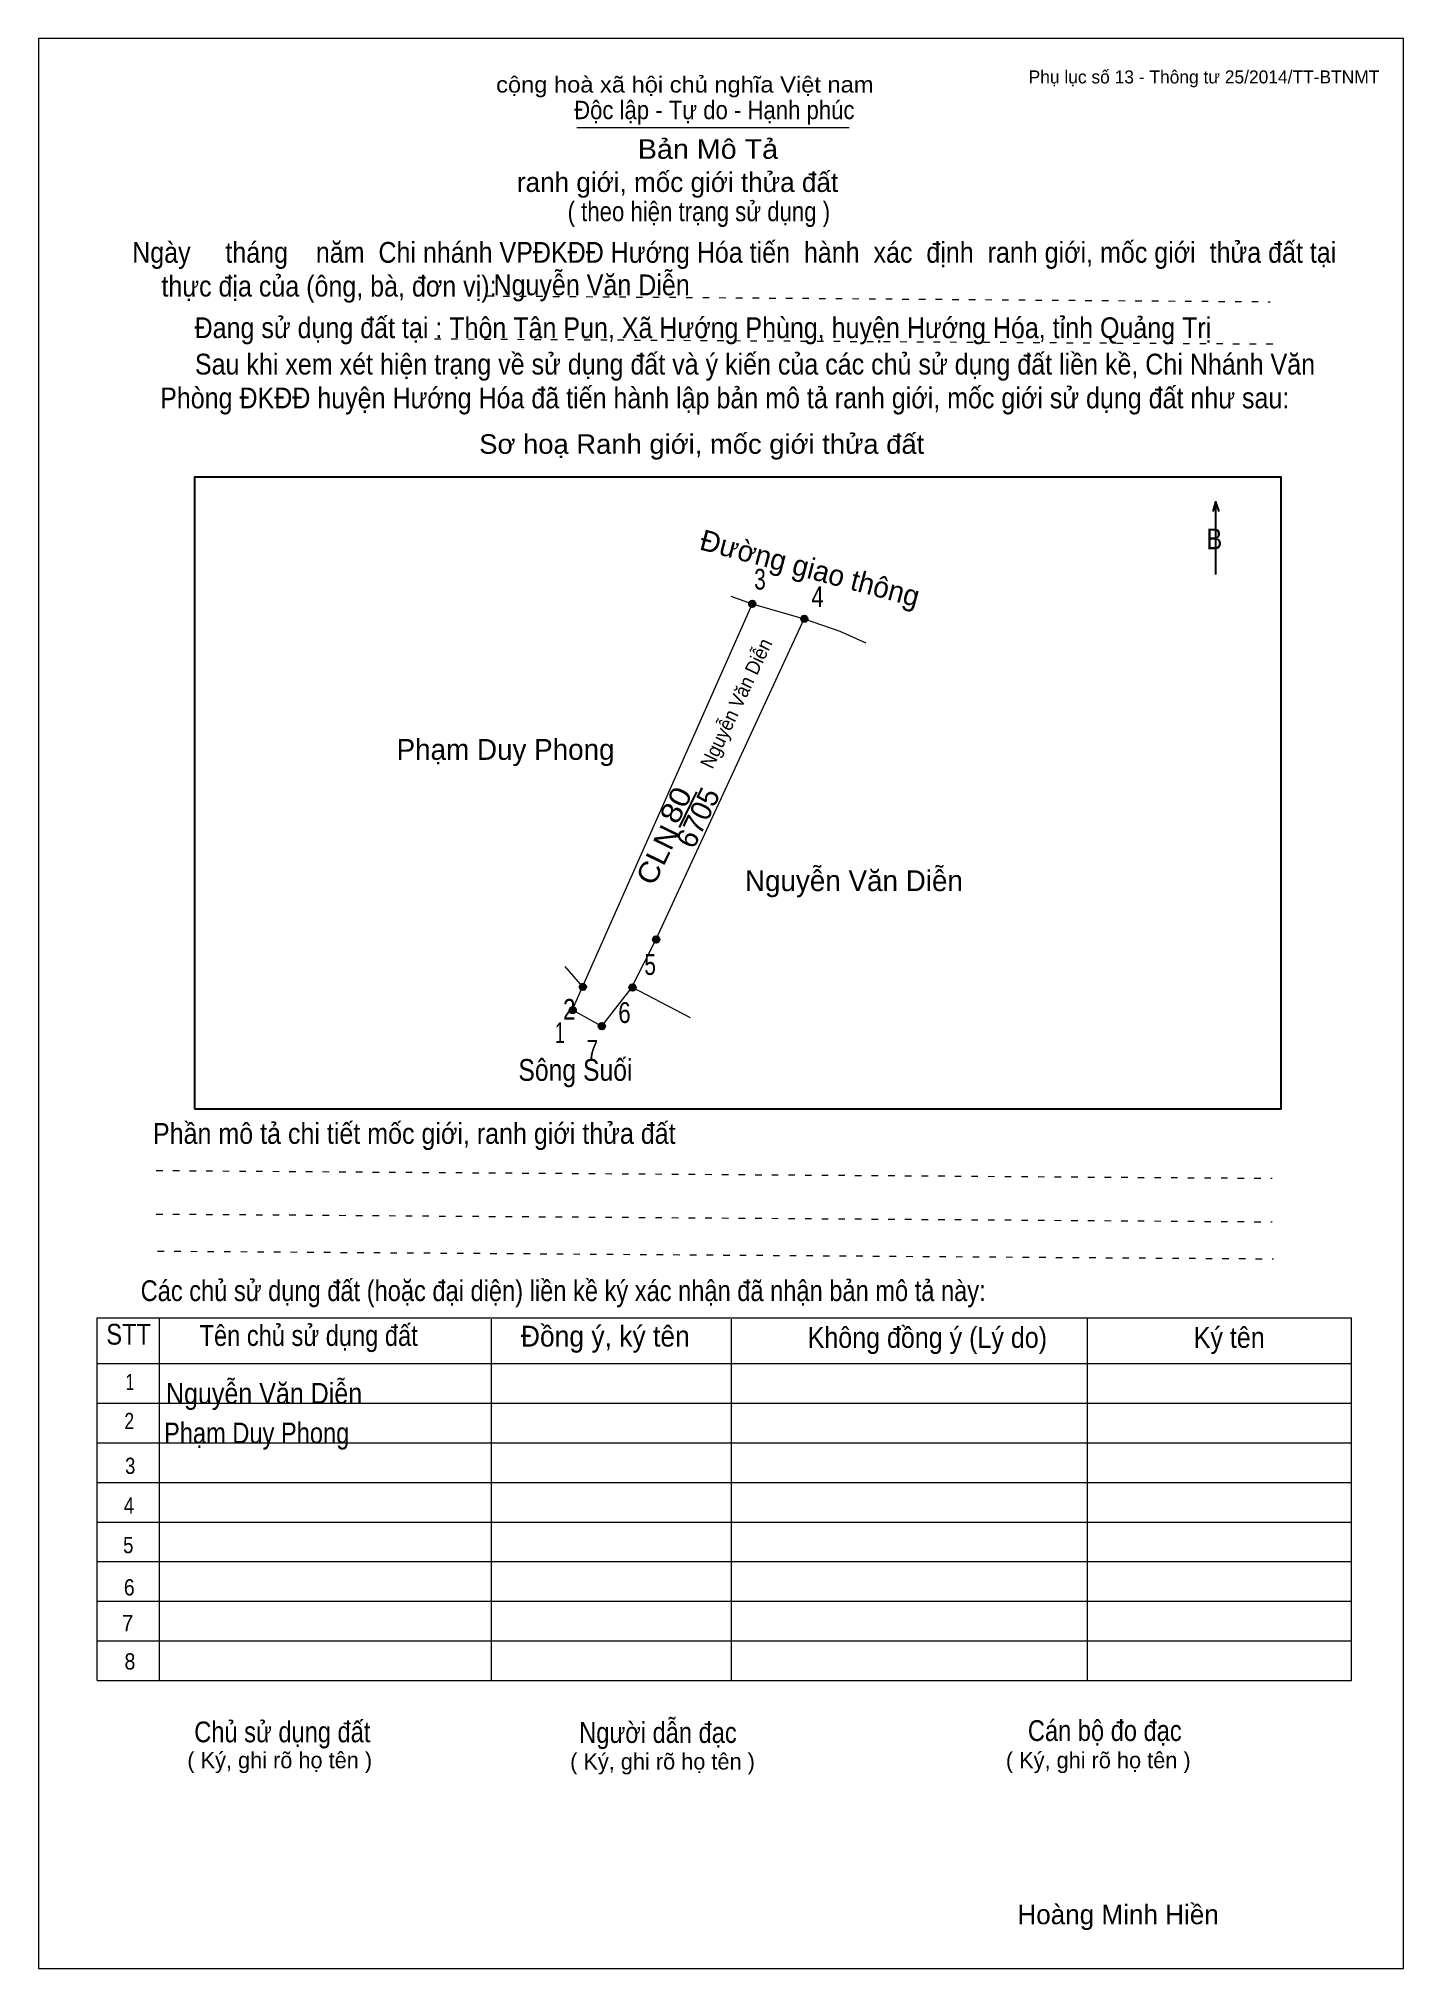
# Model space of a CAD drawing. Header units: centimetres. Extents: x 0 to 21, y 0 to 29.7.
import ezdxf
from ezdxf.enums import TextEntityAlignment as Align

# ---------------------------------------------------------------- set-up
doc = ezdxf.new("R2010")
doc.units = ezdxf.units.CM
doc.header["$LTSCALE"] = 0.13
doc.linetypes.add('DOTTED', pattern=[1.5, 0.3, -1.2])
for name, color, linetype, lineweight in [('1', 7, 'Continuous', 13), ('32', 7, 'Continuous', 25), ('33', 7, 'Continuous', 25), ('6', 7, 'Continuous', 13), ('62', 7, 'Continuous', 13)]:
    doc.layers.add(name, color=color, linetype=linetype, lineweight=lineweight)
for name, color, linetype in [('2', 7, 'Continuous'), ('34', 7, 'Continuous'), ('63', 7, 'Continuous')]:
    doc.layers.add(name, color=color, linetype=linetype)

msp = doc.modelspace()

# ---------------------------------------------------------------- hatches: boundary and pattern name
at = {"layer": '32'}
for points in [[(11.0313, 21, 1), (10.9313, 21, 1)], [(11.8319, 20.7718, 1), (11.7319, 20.7718, 1)], [(9.5524, 15.8353, 1), (9.4524, 15.8353, 1)], [(8.4254, 15.1042, 1), (8.3254, 15.1042, 1)], [(9.1872, 15.0955, 1), (9.0872, 15.0955, 1)], [(8.2684, 14.7494, 1), (8.1684, 14.7494, 1)], [(8.7164, 14.5, 1), (8.6164, 14.5, 1)]]:
    msp.add_hatch(color=256, dxfattribs=at).paths.add_polyline_path(points)

# ---------------------------------------------------------------- linework, layer by layer
at = {"layer": '1'}
msp.add_lwpolyline([(21, 0), (21, 29.7), (0, 29.7), (0, 0)], close=True, dxfattribs=at)
at = {"layer": '32'}
for centre in [(10.9813, 21), (11.7819, 20.7718), (9.5024, 15.8353), (8.3754, 15.1042), (9.1372, 15.0955), (8.2184, 14.7494), (8.6664, 14.5)]:
    msp.add_circle(centre, 0.05, dxfattribs=at)
at = {"layer": '33'}
msp.add_line((9.86, 17.56), (10.13, 18.11), dxfattribs=at)
at = {"layer": '6'}
for p, q in [((10.98, 21), (11.78, 20.77)), ((8.37, 15.11), (8.21, 14.75)), ((10.03, 14.63), (9.13, 15.1))]:
    msp.add_line(p, q, dxfattribs=at)
for points in [[(10.65, 21.12), (10.98, 21), (8.37, 15.11), (8.1, 15.42)], [(9.13, 15.1), (9.5, 15.84), (11.78, 20.77)], [(11.78, 20.77), (12.33, 20.58), (12.73, 20.4)], [(9.13, 15.1), (8.66, 14.5), (8.21, 14.75)]]:
    msp.add_lwpolyline(points, dxfattribs=at)
at = {"layer": '62'}
for p, q in [((8.28, 28.33), (12.47, 28.33)), ((0.9, 10.01), (20.2, 10.01)), ((0.9, 4.43), (0.9, 10.01)), ((1.86, 4.43), (1.86, 10.01)), ((6.97, 4.43), (6.97, 9.99)), ((10.66, 4.43), (10.66, 9.99)), ((16.14, 4.43), (16.14, 10.01)), ((20.2, 4.43), (20.2, 10.01)), ((0.9, 9.31), (20.2, 9.31)), ((0.9, 8.7), (20.2, 8.7)), ((0.9, 8.09), (20.2, 8.09)), ((0.9, 7.48), (20.2, 7.48)), ((0.9, 6.87), (20.2, 6.87)), ((0.9, 6.26), (20.2, 6.26)), ((0.9, 5.65), (20.2, 5.65)), ((0.9, 5.04), (20.2, 5.04)), ((0.9, 4.43), (20.2, 4.43))]:
    msp.add_line(p, q, dxfattribs=at)
at = {"layer": '62', "linetype": 'DOTTED'}
for p, q in [((6.89, 25.74), (18.95, 25.65)), ((6.09, 25.08), (19.04, 25)), ((1.81, 12.28), (18.98, 12.16)), ((1.81, 11.61), (18.98, 11.49)), ((1.83, 11.04), (19, 10.92))]:
    msp.add_line(p, q, dxfattribs=at)
at = {"layer": '62', "lineweight": 25}
for p, q in [((18.11, 22.58), (18.11, 21.45)), ((18.11, 22.57), (18.07, 22.42)), ((18.11, 22.57), (18.16, 22.42))]:
    msp.add_line(p, q, dxfattribs=at)
msp.add_lwpolyline([(2.4, 13.23), (19.12, 13.23), (19.12, 22.95), (2.4, 22.95)], close=True, dxfattribs=at)

# ---------------------------------------------------------------- texts
at = {"layer": '2', "width": 0.95}
msp.add_text('Nguyễn Văn Diễn', height=0.2174, rotation=64.599, dxfattribs=at).set_placement((10.8322, 19.4234), align=Align.CENTER)
at = {"layer": '2', "width": 0.85}
msp.add_text('Sông Suối', height=0.3346, dxfattribs=at).set_placement((8.26, 13.66), align=Align.CENTER)
at = {"layer": '32'}
for s, width, p in [('3', 0.75, (11.1, 21.22)), ('4', 0.8, (11.985, 20.95)), ('5', 0.75, (9.41, 15.29)), ('2', 0.8, (8.165, 14.6)), ('6', 0.8, (9.015, 14.55)), ('1', 0.65, (8.02, 14.24)), ('7', 0.75, (8.52, 13.97))]:
    msp.add_text(s, height=0.32, dxfattribs=dict(at, width=width)).set_placement(p, align=Align.CENTER)
at = {"layer": '33'}
for s, rotation, p in [('Đường giao thông', 345.069, (11.8288, 21.395)), ('6705', 64.134, (10.2886, 17.6402))]:
    msp.add_text(s, height=0.32, rotation=rotation, dxfattribs=at).set_placement(p, align=Align.CENTER)
for s, p in [('Phạm Duy Phong', (7.185, 18.6)), ('Nguyễn Văn Diễn', (12.545, 16.58))]:
    msp.add_text(s, height=0.32, dxfattribs=at).set_placement(p, align=Align.CENTER)
at = {"layer": '33', "width": 1.15}
msp.add_text('80', height=0.32, rotation=64.134, dxfattribs=at).set_placement((9.9489, 17.8352), align=Align.CENTER)
at = {"layer": '33', "width": 1.1}
msp.add_text('CLN', height=0.32, rotation=64.134, dxfattribs=at).set_placement((9.8772, 17.4904), align=Align.RIGHT)
at = {"layer": '34'}
for s, width, p in [('Nguyễn Văn Diễn', 0.9, (7, 25.75)), ('Nguyễn Văn Diễn', 0.9, (1.96, 8.69)), ('Phạm Duy Phong', 0.85, (1.93, 8.08))]:
    msp.add_text(s, height=0.32, dxfattribs=dict(at, width=width)).set_placement(p)
at = {"layer": '62'}
for s, height, width, p in [('cộng hoà xã hội chủ nghĩa Việt nam', 0.2474, 1.1, (7.04, 28.87)), ('Độc lập - Tự do - Hạnh phúc', 0.2828, 0.9, (8.24, 28.46)), ('Bản Mô Tả', 0.3, 1.1, (9.22, 27.85)), ('( theo hiện trạng sử dụng )', 0.3, 0.85, (8.14, 26.89)), ('Ngày     tháng    năm  Chi nhánh VPĐKĐĐ Hướng Hóa tiến  hành  xác  định  ranh giới, mốc giới  thửa đất tại ', 0.32, 0.9, (1.44, 26.25)), ('thực địa của (ông, bà, đơn vị): ', 0.32, 0.9, (1.89, 25.73)), ('Đang sử dụng đất tại : Thôn Tân Pun, Xã Hướng Phùng, huyện Hướng Hóa, tỉnh Quảng Trị', 0.32, 0.9, (2.4, 25.09)), ('     Sau khi xem xét hiện trạng về sử dụng đất và ý kiến của các chủ sử dụng đất liền kề, Chi Nhánh Văn ', 0.32, 0.9, (1.87, 24.53)), ('Phòng ĐKĐĐ huyện Hướng Hóa đã tiến hành lập bản mô tả ranh giới, mốc giới sử dụng đất như sau:', 0.32, 0.9, (1.87, 24.01)), ('Sơ hoạ Ranh giới, mốc giới thửa đất', 0.3, 1.05, (6.78, 23.31)), ('B', 0.32, 0.85, (17.97, 21.84)), ('Phần mô tả chi tiết mốc giới, ranh giới thửa đất ', 0.32, 0.9, (1.76, 12.69)), ('Các chủ sử dụng đất (hoặc đại diện) liền kề ký xác nhận đã nhận bản mô tả này:', 0.32, 0.85, (1.57, 10.27))]:
    msp.add_text(s, height=height, dxfattribs=dict(at, width=width)).set_placement(p)
msp.add_text('ranh giới, mốc giới thửa đất', height=0.3, dxfattribs=at).set_placement((7.36, 27.34))
for s, height, width, p in [('STT', 0.32, 0.85, (1.385, 9.6)), ('Tên chủ sử dụng đất', 0.32, 0.85, (4.155, 9.58)), ('Đồng ý, ký tên', 0.32, 0.95, (8.72, 9.57)), ('Không đồng ý (Lý do)', 0.32, 0.9, (13.675, 9.55)), ('Ký tên', 0.32, 0.9, (18.32, 9.55)), ('1', 0.25, 0.7, (1.405, 8.9)), ('2', 0.25, 0.8, (1.395, 8.3)), ('3', 0.25, 0.85, (1.41, 7.61)), ('4', 0.25, 0.85, (1.39, 7)), ('5', 0.25, 0.85, (1.38, 6.39)), ('6', 0.25, 0.9, (1.395, 5.74)), ('7', 0.25, 0.95, (1.37, 5.19)), ('8', 0.25, 0.9, (1.405, 4.6)), ('Người dẫn đạc', 0.32, 0.85, (9.53, 3.47)), ('Chủ sử dụng đất', 0.32, 0.85, (3.75, 3.48)), ('Cán bộ đo đạc', 0.32, 0.85, (16.405, 3.5))]:
    msp.add_text(s, height=height, dxfattribs=dict(at, width=width)).set_placement(p, align=Align.CENTER)
for p in [(3.71, 3.08), (9.6, 3.06), (16.305, 3.08)]:
    msp.add_text('( Ký, ghi rõ họ tên )', height=0.25, dxfattribs=at).set_placement(p, align=Align.CENTER)
at = {"layer": '63'}
msp.add_text('Phụ lục số 13 - Thông tư 25/2014/TT-BTNMT', height=0.2, dxfattribs=at).set_placement((20.63, 29.01), align=Align.RIGHT)
msp.add_text('Hoàng Minh Hiền', height=0.3, dxfattribs=at).set_placement((16.61, 0.68), align=Align.CENTER)

doc.saveas('drawing.dxf')
